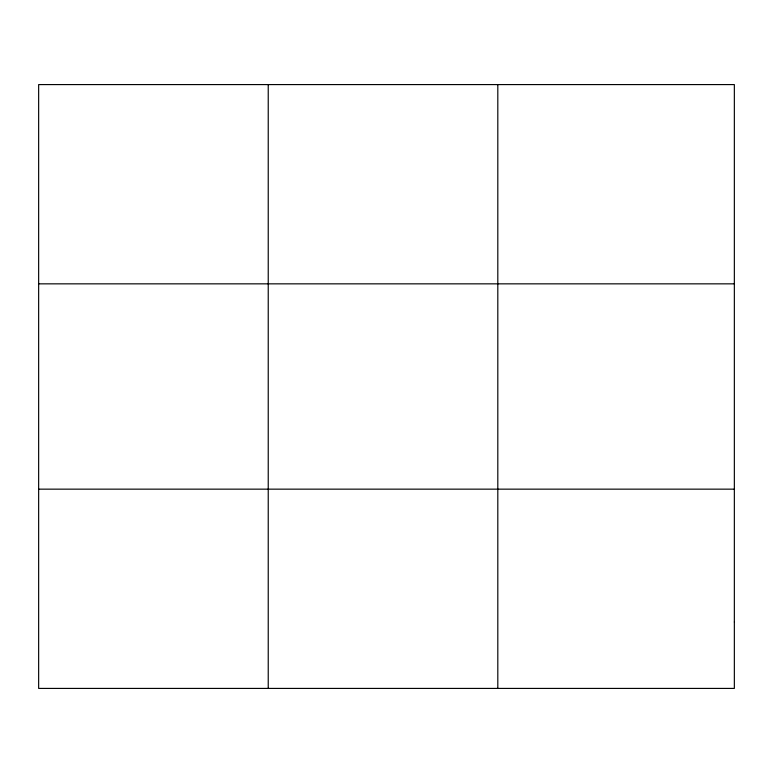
<?xml version="1.0" encoding="UTF-8"?>
<svg xmlns="http://www.w3.org/2000/svg" width="773" height="773" viewBox="0 0 773 773"><rect width="100%" height="100%" fill="white"/><g stroke="black" fill="none" stroke-linecap="round" stroke-linejoin="round"><path stroke-width="1.16" d="M268.231 84.586L268.231 688.414M497.812 84.586L497.812 688.414M38.65 283.846L734.35 283.846M38.65 489.154L734.35 489.154M734.35 621.994L734.35 688.414L38.65 688.414L38.65 84.586L734.35 84.586L734.35 621.994"/></g></svg>
